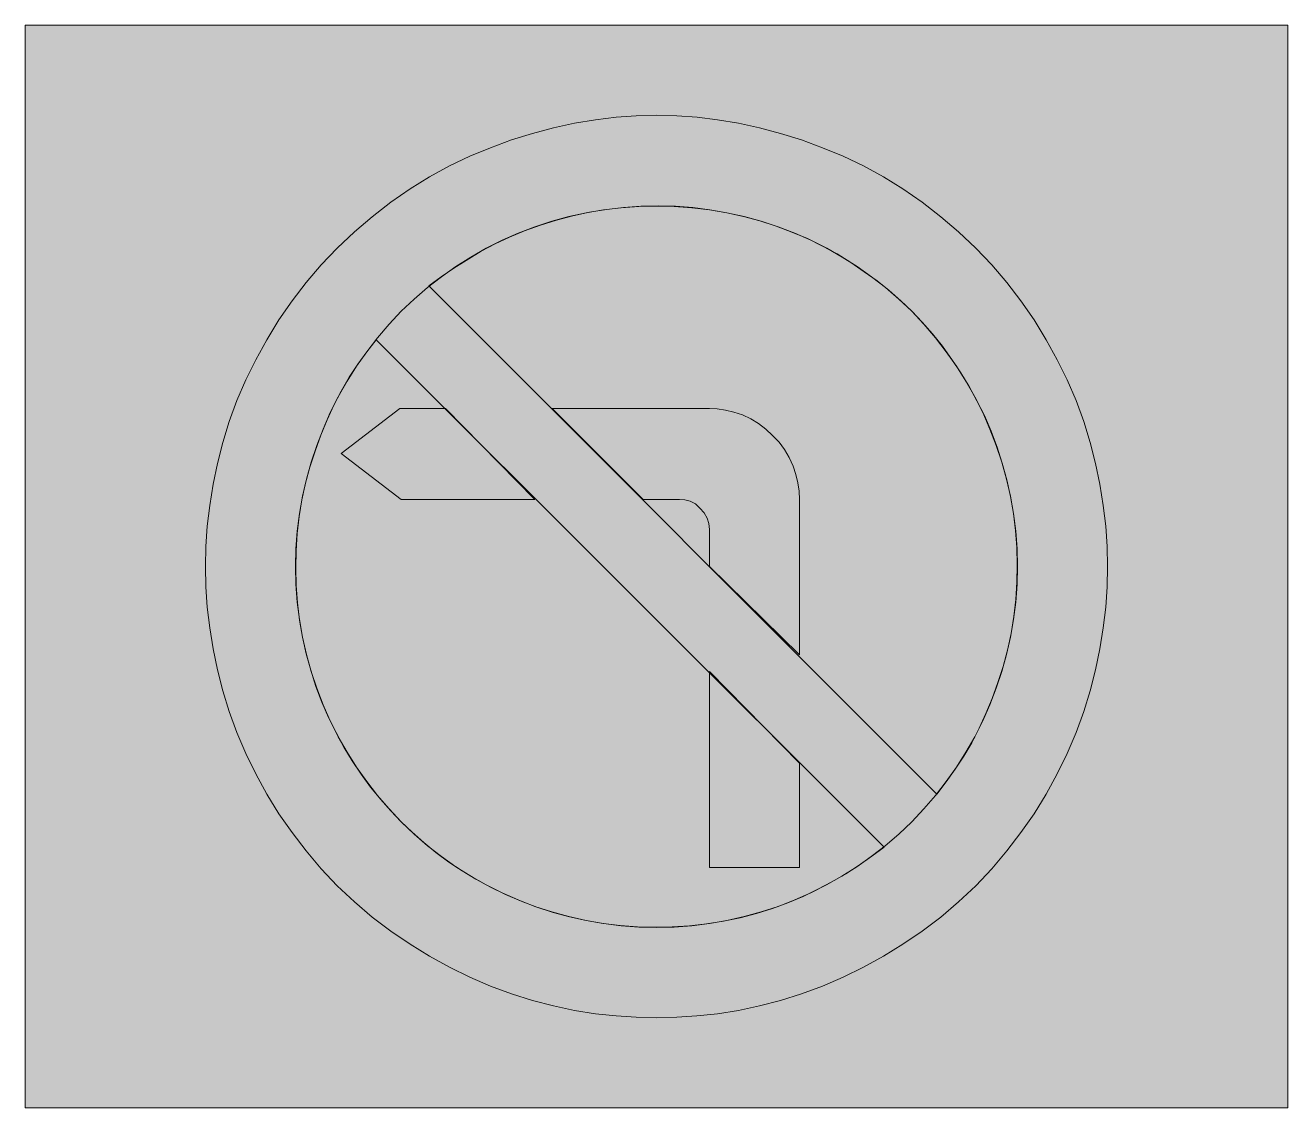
# Model space of a CAD drawing. Header units: metres. Extents: x 141 to 429, y 13 to 259.
import ezdxf

# ---------------------------------------------------------------- set-up
doc = ezdxf.new("R2010")
doc.units = ezdxf.units.M
for name, color, linetype, true_color in [('FILL_BLACK_000000', 7, 'Continuous', 0x000000), ('FILL_RED_FF0000', 7, 'Continuous', 0xff0000), ('FILL_WHITE_FFFFFF', 7, 'Continuous', 0xffffff), ('FILL_YELLOW_FFFF00', 7, 'Continuous', 0xffff00)]:
    doc.layers.add(name, color=color, linetype=linetype, true_color=true_color)

msp = doc.modelspace()

# ---------------------------------------------------------------- hatches: boundary and pattern name
at = {"layer": 'FILL_BLACK_000000', "true_color": 0x000000}
h = msp.add_hatch(color=7, dxfattribs=at)
h.dxf.hatch_style = 1
h.paths.add_polyline_path([(226.8, 151.2), (213.12, 161.64), (226.44, 171.9), (236.88, 171.9), (257.22, 151.2), (226.8, 151.2)])
h = msp.add_hatch(color=7, dxfattribs=at)
h.dxf.hatch_style = 1
h.paths.add_polyline_path([(297, 171.9), (298.79, 171.8), (300.64, 171.52), (302.57, 171.06), (304.56, 170.46), (306.41, 169.55), (308.18, 168.46), (309.85, 167.19), (311.4, 165.78), (312.89, 164.23), (314.14, 162.54), (315.2, 160.72), (316.08, 158.76), (316.68, 156.87), (317.14, 154.98), (317.42, 153.09), (317.52, 151.2), (317.52, 115.74), (297, 135.9), (297, 144.36), (296.86, 145.68), (296.46, 146.92), (295.78, 148.11), (294.84, 149.22), (293.8, 150.14), (292.63, 150.75), (291.4, 151.09), (290.16, 151.2), (281.88, 151.2), (261.18, 171.9), (297, 171.9)])
h = msp.add_hatch(color=7, dxfattribs=at)
h.dxf.hatch_style = 1
h.paths.add_polyline_path([(317.52, 91.08), (317.52, 67.32), (297, 67.32), (297, 111.96), (317.52, 91.08)])
at = {"layer": 'FILL_RED_FF0000', "true_color": 0xff0000}
h = msp.add_hatch(color=7, dxfattribs=at)
h.dxf.hatch_style = 1
h.paths.add_polyline_path([(386.73, 121.9), (385.92, 117.18), (384.98, 112.35), (383.76, 107.57), (382.28, 102.83), (380.52, 98.1), (378.5, 93.3), (376.22, 88.63), (373.71, 84.05), (370.98, 79.56), (367.94, 75.28), (364.73, 71.1), (361.31, 67.06), (357.66, 63.18), (353.78, 59.5), (349.72, 56.05), (345.48, 52.83), (341.1, 49.86), (336.69, 47.13), (332.12, 44.62), (327.46, 42.34), (322.74, 40.32), (317.99, 38.56), (313.2, 37.06), (308.41, 35.79), (303.66, 34.74), (298.86, 34.03), (294.16, 33.52), (289.54, 33.22), (284.94, 33.12), (280.34, 33.22), (275.72, 33.52), (271.02, 34.03), (266.22, 34.74), (261.47, 35.79), (256.68, 37.06), (251.89, 38.56), (247.14, 40.32), (242.42, 42.34), (237.76, 44.62), (233.19, 47.13), (228.78, 49.86), (224.4, 52.83), (220.16, 56.05), (216.1, 59.5), (212.22, 63.18), (208.57, 67.06), (205.16, 71.1), (201.94, 75.28), (198.9, 79.56), (196.17, 84.05), (193.66, 88.63), (191.38, 93.3), (189.36, 98.1), (187.61, 102.83), (186.12, 107.57), (184.91, 112.35), (183.96, 117.18), (183.15, 121.9), (182.59, 126.61), (182.26, 131.28), (182.16, 135.9), (182.26, 140.42), (182.59, 145.06), (183.15, 149.8), (183.96, 154.62), (184.91, 159.37), (186.12, 164.16), (187.61, 168.95), (189.36, 173.7), (191.38, 178.39), (193.66, 183.01), (196.17, 187.57), (198.9, 192.06), (201.94, 196.42), (205.16, 200.59), (208.57, 204.59), (212.22, 208.44), (216.1, 212.12), (220.16, 215.59), (224.4, 218.87), (228.78, 221.94), (233.19, 224.67), (237.76, 227.16), (242.42, 229.38), (247.14, 231.3), (251.89, 233.06), (256.68, 234.56), (261.47, 235.83), (266.22, 236.88), (271.02, 237.69), (275.72, 238.25), (280.34, 238.58), (284.94, 238.68), (289.54, 238.58), (294.17, 238.25), (298.86, 237.69), (303.66, 236.88), (308.41, 235.83), (313.2, 234.56), (317.99, 233.06), (322.74, 231.3), (327.46, 229.38), (332.12, 227.16), (336.69, 224.67), (341.1, 221.94), (345.48, 218.87), (349.72, 215.59), (353.78, 212.12), (357.66, 208.44), (361.31, 204.59), (364.73, 200.59), (367.94, 196.42), (370.98, 192.06), (373.71, 187.57), (376.22, 183.01), (378.5, 178.39), (380.52, 173.7), (382.28, 168.95), (383.76, 164.16), (384.98, 159.37), (385.92, 154.62), (386.73, 149.8), (387.29, 145.06), (387.62, 140.42), (387.72, 135.9), (387.62, 131.28), (387.29, 126.61), (386.73, 121.9)])
h.paths.add_polyline_path([(354.94, 92.69), (356.76, 95.76), (358.45, 99.04), (360, 102.4), (361.42, 105.86), (362.7, 109.44), (363.89, 113.12), (364.89, 116.86), (365.71, 120.65), (366.35, 124.49), (366.79, 128.38), (367.05, 132.3), (367.13, 136.25), (367.02, 140.22), (366.73, 144.12), (366.25, 148), (365.59, 151.85), (364.75, 155.65), (363.73, 159.41), (362.54, 163.1), (361.18, 166.73), (359.64, 170.28), (357.96, 173.62), (356.15, 176.87), (354.25, 180.03), (352.26, 183.06), (350.07, 186.07), (347.81, 188.89), (345.48, 191.54), (343.08, 194.04), (340.58, 196.43), (337.95, 198.74), (335.18, 200.95), (332.28, 203.04), (329.24, 205.13), (326.07, 207.09), (322.76, 208.91), (319.32, 210.6), (315.78, 212.08), (312.17, 213.42), (308.5, 214.61), (304.76, 215.64), (300.97, 216.5), (297.12, 217.18), (293.22, 217.68), (289.26, 217.98), (285.29, 218.08), (281.34, 217.99), (277.42, 217.7), (273.53, 217.24), (269.69, 216.59), (265.9, 215.78), (262.16, 214.8), (258.48, 213.66), (254.9, 212.38), (251.46, 210.96), (248.15, 209.41), (244.98, 207.72), (238.77, 203.89), (235.87, 201.9), (233.1, 199.8), (348.84, 84.06), (350.96, 86.82), (353, 89.71), (354.94, 92.69)], flags=16)
h.paths.add_polyline_path([(218.92, 184.82), (216.88, 181.98), (214.94, 179), (213.12, 175.86), (211.43, 172.66), (209.88, 169.29), (208.46, 165.79), (207.18, 162.18), (205.99, 158.56), (204.99, 154.87), (204.17, 151.11), (203.54, 147.28), (203.09, 143.41), (202.83, 139.5), (202.75, 135.55), (202.86, 131.58), (203.15, 127.62), (203.63, 123.69), (204.29, 119.82), (205.13, 116.01), (206.15, 112.26), (207.34, 108.6), (208.7, 105.01), (210.24, 101.52), (211.92, 98.08), (213.73, 94.77), (215.63, 91.6), (217.62, 88.56), (219.81, 85.66), (222.08, 82.89), (224.4, 80.26), (226.8, 77.76), (229.3, 75.36), (231.93, 73.03), (234.7, 70.77), (237.6, 68.58), (240.64, 66.59), (243.81, 64.69), (247.12, 62.88), (250.56, 61.2), (254.1, 59.66), (257.71, 58.3), (261.38, 57.11), (265.12, 56.09), (268.91, 55.25), (272.76, 54.59), (276.66, 54.11), (280.62, 53.82), (284.59, 53.71), (288.54, 53.78), (292.46, 54.04), (296.35, 54.47), (300.19, 55.08), (303.98, 55.87), (307.72, 56.83), (311.4, 57.96), (314.9, 59.27), (318.35, 60.75), (321.7, 62.36), (324.9, 64.08), (328.07, 65.9), (331.11, 67.84), (334.01, 69.88), (336.78, 72), (221.04, 187.56), (218.92, 184.82)], flags=16)
at = {"layer": 'FILL_WHITE_FFFFFF', "true_color": 0xffffff}
h = msp.add_hatch(color=7, dxfattribs=at)
h.dxf.hatch_style = 1
h.paths.add_polyline_path([(367.1, 131.85), (366.8, 127.81), (366.3, 123.8), (365.6, 119.81), (364.71, 115.87), (363.63, 111.98), (362.36, 108.15), (360.9, 104.4), (359.26, 100.72), (357.43, 97.12), (355.44, 93.61), (353.27, 90.2), (350.95, 86.9), (348.47, 83.72), (345.85, 80.67), (343.08, 77.76), (340.12, 74.94), (337.04, 72.29), (333.86, 69.81), (330.57, 67.5), (327.18, 65.36), (323.69, 63.38), (320.11, 61.58), (316.44, 59.94), (312.64, 58.48), (308.78, 57.21), (304.89, 56.13), (300.96, 55.24), (297, 54.54), (293, 54.04), (288.98, 53.74), (284.94, 53.64), (280.9, 53.74), (276.88, 54.04), (272.88, 54.54), (268.92, 55.24), (264.99, 56.13), (261.1, 57.21), (257.24, 58.48), (253.44, 59.94), (249.76, 61.58), (246.16, 63.38), (242.65, 65.36), (239.24, 67.5), (235.94, 69.81), (232.76, 72.29), (229.71, 74.94), (226.8, 77.76), (224.03, 80.67), (221.41, 83.72), (218.93, 86.9), (216.61, 90.2), (214.44, 93.61), (212.45, 97.12), (210.62, 100.72), (208.98, 104.4), (207.52, 108.15), (206.25, 111.98), (205.17, 115.87), (204.28, 119.81), (203.58, 123.8), (203.08, 127.81), (202.78, 131.85), (202.68, 135.9), (202.78, 139.94), (203.08, 143.96), (203.58, 147.95), (204.28, 151.9), (205.17, 155.81), (206.25, 159.67), (207.52, 163.47), (208.98, 167.22), (210.62, 170.95), (212.45, 174.57), (214.44, 178.09), (216.61, 181.51), (218.93, 184.81), (221.41, 188), (224.03, 191.08), (226.8, 194.04), (229.71, 196.81), (232.76, 199.43), (235.94, 201.91), (239.24, 204.23), (242.65, 206.4), (246.16, 208.39), (249.76, 210.22), (253.44, 211.86), (257.24, 213.31), (261.1, 214.56), (264.99, 215.62), (268.92, 216.47), (272.88, 217.13), (276.88, 217.61), (280.9, 217.89), (284.94, 217.98), (288.98, 217.89), (293, 217.61), (297, 217.13), (300.96, 216.47), (304.89, 215.62), (308.78, 214.56), (312.64, 213.31), (316.44, 211.86), (320.12, 210.22), (323.72, 208.39), (327.23, 206.4), (330.64, 204.23), (333.94, 201.91), (337.12, 199.43), (340.17, 196.81), (343.08, 194.04), (345.85, 191.08), (348.47, 188), (350.95, 184.81), (353.27, 181.51), (355.44, 178.09), (357.43, 174.57), (359.26, 170.95), (360.9, 167.22), (362.36, 163.47), (363.63, 159.67), (364.71, 155.81), (365.6, 151.9), (366.3, 147.95), (366.8, 143.96), (367.1, 139.94), (367.2, 135.9), (367.1, 131.85)])
at = {"layer": 'FILL_YELLOW_FFFF00', "true_color": 0xffff00}
h = msp.add_hatch(color=7, dxfattribs=at)
h.dxf.hatch_style = 1
h.paths.add_polyline_path([(428.76, 259.2), (428.76, 12.6), (141.12, 12.6), (141.12, 259.2), (428.76, 259.2)])

# ---------------------------------------------------------------- linework, layer by layer
at = {"layer": 'FILL_BLACK_000000', "lineweight": 0, "true_color": 0x000000}
for points in [[(226.8, 151.2), (213.12, 161.64), (226.44, 171.9), (236.88, 171.9), (257.22, 151.2)], [(297, 171.9), (298.79, 171.8), (300.64, 171.52), (302.57, 171.06), (304.56, 170.46), (306.41, 169.55), (308.18, 168.46), (309.85, 167.19), (311.4, 165.78), (312.89, 164.23), (314.14, 162.54), (315.2, 160.72), (316.08, 158.76), (316.68, 156.87), (317.14, 154.98), (317.42, 153.09), (317.52, 151.2), (317.52, 115.74), (297, 135.9), (297, 144.36), (296.86, 145.68), (296.46, 146.92), (295.78, 148.11), (294.84, 149.22), (293.8, 150.14), (292.63, 150.75), (291.4, 151.09), (290.16, 151.2), (281.88, 151.2), (261.18, 171.9)], [(317.52, 91.08), (317.52, 67.32), (297, 67.32), (297, 111.96)]]:
    msp.add_lwpolyline(points, close=True, dxfattribs=at)
at = {"layer": 'FILL_RED_FF0000', "lineweight": 0, "true_color": 0xff0000}
for points in [[(386.73, 121.9), (385.92, 117.18), (384.98, 112.35), (383.76, 107.57), (382.28, 102.83), (380.52, 98.1), (378.5, 93.3), (376.22, 88.63), (373.71, 84.05), (370.98, 79.56), (367.94, 75.28), (364.73, 71.1), (361.31, 67.06), (357.66, 63.18), (353.78, 59.5), (349.72, 56.05), (345.48, 52.83), (341.1, 49.86), (336.69, 47.13), (332.12, 44.62), (327.46, 42.34), (322.74, 40.32), (317.99, 38.56), (313.2, 37.06), (308.41, 35.79), (303.66, 34.74), (298.86, 34.03), (294.16, 33.52), (289.54, 33.22), (284.94, 33.12), (280.34, 33.22), (275.72, 33.52), (271.02, 34.03), (266.22, 34.74), (261.47, 35.79), (256.68, 37.06), (251.89, 38.56), (247.14, 40.32), (242.42, 42.34), (237.76, 44.62), (233.19, 47.13), (228.78, 49.86), (224.4, 52.83), (220.16, 56.05), (216.1, 59.5), (212.22, 63.18), (208.57, 67.06), (205.16, 71.1), (201.94, 75.28), (198.9, 79.56), (196.17, 84.05), (193.66, 88.63), (191.38, 93.3), (189.36, 98.1), (187.61, 102.83), (186.12, 107.57), (184.91, 112.35), (183.96, 117.18), (183.15, 121.9), (182.59, 126.61), (182.26, 131.28), (182.16, 135.9), (182.26, 140.42), (182.59, 145.06), (183.15, 149.8), (183.96, 154.62), (184.91, 159.37), (186.12, 164.16), (187.61, 168.95), (189.36, 173.7), (191.38, 178.39), (193.66, 183.01), (196.17, 187.57), (198.9, 192.06), (201.94, 196.42), (205.16, 200.59), (208.57, 204.59), (212.22, 208.44), (216.1, 212.12), (220.16, 215.59), (224.4, 218.87), (228.78, 221.94), (233.19, 224.67), (237.76, 227.16), (242.42, 229.38), (247.14, 231.3), (251.89, 233.06), (256.68, 234.56), (261.47, 235.83), (266.22, 236.88), (271.02, 237.69), (275.72, 238.25), (280.34, 238.58), (284.94, 238.68), (289.54, 238.58), (294.17, 238.25), (298.86, 237.69), (303.66, 236.88), (308.41, 235.83), (313.2, 234.56), (317.99, 233.06), (322.74, 231.3), (327.46, 229.38), (332.12, 227.16), (336.69, 224.67), (341.1, 221.94), (345.48, 218.87), (349.72, 215.59), (353.78, 212.12), (357.66, 208.44), (361.31, 204.59), (364.73, 200.59), (367.94, 196.42), (370.98, 192.06), (373.71, 187.57), (376.22, 183.01), (378.5, 178.39), (380.52, 173.7), (382.28, 168.95), (383.76, 164.16), (384.98, 159.37), (385.92, 154.62), (386.73, 149.8), (387.29, 145.06), (387.62, 140.42), (387.72, 135.9), (387.62, 131.28), (387.29, 126.61)], [(354.94, 92.69), (356.76, 95.76), (358.45, 99.04), (360, 102.4), (361.42, 105.86), (362.7, 109.44), (363.89, 113.12), (364.89, 116.86), (365.71, 120.65), (366.35, 124.49), (366.79, 128.38), (367.05, 132.3), (367.13, 136.25), (367.02, 140.22), (366.73, 144.12), (366.25, 148), (365.59, 151.85), (364.75, 155.65), (363.73, 159.41), (362.54, 163.1), (361.18, 166.73), (359.64, 170.28), (357.96, 173.62), (356.15, 176.87), (354.25, 180.03), (352.26, 183.06), (350.07, 186.07), (347.81, 188.89), (345.48, 191.54), (343.08, 194.04), (340.58, 196.43), (337.95, 198.74), (335.18, 200.95), (332.28, 203.04), (329.24, 205.13), (326.07, 207.09), (322.76, 208.91), (319.32, 210.6), (315.78, 212.08), (312.17, 213.42), (308.5, 214.61), (304.76, 215.64), (300.97, 216.5), (297.12, 217.18), (293.22, 217.68), (289.26, 217.98), (285.29, 218.08), (281.34, 217.99), (277.42, 217.7), (273.53, 217.24), (269.69, 216.59), (265.9, 215.78), (262.16, 214.8), (258.48, 213.66), (254.9, 212.38), (251.46, 210.96), (248.15, 209.41), (244.98, 207.72), (238.77, 203.89), (235.87, 201.9), (233.1, 199.8), (348.84, 84.06), (350.96, 86.82), (353, 89.71)], [(218.92, 184.82), (216.88, 181.98), (214.94, 179), (213.12, 175.86), (211.43, 172.66), (209.88, 169.29), (208.46, 165.79), (207.18, 162.18), (205.99, 158.56), (204.99, 154.87), (204.17, 151.11), (203.54, 147.28), (203.09, 143.41), (202.83, 139.5), (202.75, 135.55), (202.86, 131.58), (203.15, 127.62), (203.63, 123.69), (204.29, 119.82), (205.13, 116.01), (206.15, 112.26), (207.34, 108.6), (208.7, 105.01), (210.24, 101.52), (211.92, 98.08), (213.73, 94.77), (215.63, 91.6), (217.62, 88.56), (219.81, 85.66), (222.08, 82.89), (224.4, 80.26), (226.8, 77.76), (229.3, 75.36), (231.93, 73.03), (234.7, 70.77), (237.6, 68.58), (240.64, 66.59), (243.81, 64.69), (247.12, 62.88), (250.56, 61.2), (254.1, 59.66), (257.71, 58.3), (261.38, 57.11), (265.12, 56.09), (268.91, 55.25), (272.76, 54.59), (276.66, 54.11), (280.62, 53.82), (284.59, 53.71), (288.54, 53.78), (292.46, 54.04), (296.35, 54.47), (300.19, 55.08), (303.98, 55.87), (307.72, 56.83), (311.4, 57.96), (314.9, 59.27), (318.35, 60.75), (321.7, 62.36), (324.9, 64.08), (328.07, 65.9), (331.11, 67.84), (334.01, 69.88), (336.78, 72), (221.04, 187.56)]]:
    msp.add_lwpolyline(points, close=True, dxfattribs=at)
at = {"layer": 'FILL_WHITE_FFFFFF', "lineweight": 0, "true_color": 0xffff00}
msp.add_lwpolyline([(367.1, 131.85), (366.8, 127.81), (366.3, 123.8), (365.6, 119.81), (364.71, 115.87), (363.63, 111.98), (362.36, 108.15), (360.9, 104.4), (359.26, 100.72), (357.43, 97.12), (355.44, 93.61), (353.27, 90.2), (350.95, 86.9), (348.47, 83.72), (345.85, 80.67), (343.08, 77.76), (340.12, 74.94), (337.04, 72.29), (333.86, 69.81), (330.57, 67.5), (327.18, 65.36), (323.69, 63.38), (320.11, 61.58), (316.44, 59.94), (312.64, 58.48), (308.78, 57.21), (304.89, 56.13), (300.96, 55.24), (297, 54.54), (293, 54.04), (288.98, 53.74), (284.94, 53.64), (280.9, 53.74), (276.88, 54.04), (272.88, 54.54), (268.92, 55.24), (264.99, 56.13), (261.1, 57.21), (257.24, 58.48), (253.44, 59.94), (249.76, 61.58), (246.16, 63.38), (242.65, 65.36), (239.24, 67.5), (235.94, 69.81), (232.76, 72.29), (229.71, 74.94), (226.8, 77.76), (224.03, 80.67), (221.41, 83.72), (218.93, 86.9), (216.61, 90.2), (214.44, 93.61), (212.45, 97.12), (210.62, 100.72), (208.98, 104.4), (207.52, 108.15), (206.25, 111.98), (205.17, 115.87), (204.28, 119.81), (203.58, 123.8), (203.08, 127.81), (202.78, 131.85), (202.68, 135.9), (202.78, 139.94), (203.08, 143.96), (203.58, 147.95), (204.28, 151.9), (205.17, 155.81), (206.25, 159.67), (207.52, 163.47), (208.98, 167.22), (210.62, 170.95), (212.45, 174.57), (214.44, 178.09), (216.61, 181.51), (218.93, 184.81), (221.41, 188), (224.03, 191.08), (226.8, 194.04), (229.71, 196.81), (232.76, 199.43), (235.94, 201.91), (239.24, 204.23), (242.65, 206.4), (246.16, 208.39), (249.76, 210.22), (253.44, 211.86), (257.24, 213.31), (261.1, 214.56), (264.99, 215.62), (268.92, 216.47), (272.88, 217.13), (276.88, 217.61), (280.9, 217.89), (284.94, 217.98), (288.98, 217.89), (293, 217.61), (297, 217.13), (300.96, 216.47), (304.89, 215.62), (308.78, 214.56), (312.64, 213.31), (316.44, 211.86), (320.12, 210.22), (323.72, 208.39), (327.23, 206.4), (330.64, 204.23), (333.94, 201.91), (337.12, 199.43), (340.17, 196.81), (343.08, 194.04), (345.85, 191.08), (348.47, 188), (350.95, 184.81), (353.27, 181.51), (355.44, 178.09), (357.43, 174.57), (359.26, 170.95), (360.9, 167.22), (362.36, 163.47), (363.63, 159.67), (364.71, 155.81), (365.6, 151.9), (366.3, 147.95), (366.8, 143.96), (367.1, 139.94), (367.2, 135.9)], close=True, dxfattribs=at)
at = {"layer": 'FILL_YELLOW_FFFF00', "lineweight": 0, "true_color": 0xffff00}
msp.add_lwpolyline([(428.76, 259.2), (428.76, 12.6), (141.12, 12.6), (141.12, 259.2)], close=True, dxfattribs=at)

doc.saveas('drawing.dxf')
